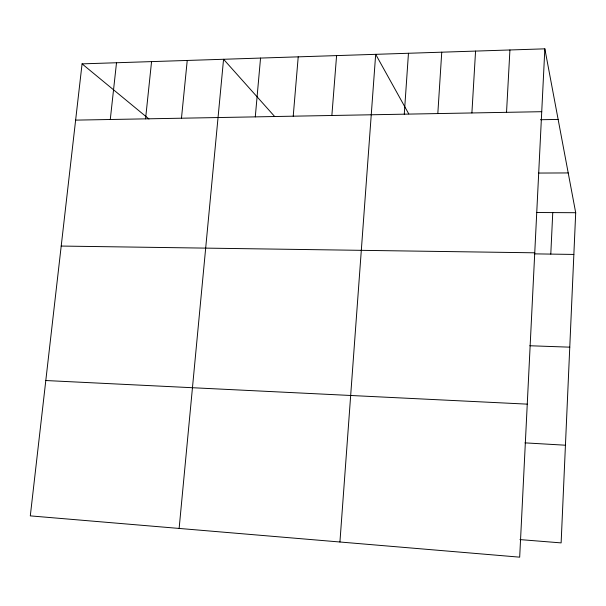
<?xml version="1.0" encoding="UTF-8"?>
<svg xmlns="http://www.w3.org/2000/svg" width="606" height="606" viewBox="0 0 606 606"><rect width="100%" height="100%" fill="white"/><g stroke="black" fill="none" stroke-linecap="round" stroke-linejoin="round"><path stroke-width="0.91" d="M544.847 48.836L519.683 557.164L30.3 515.88L82.075 63.865L544.847 48.836L575.7 212.714L561.126 542.893L519.94 539.59M550.793 254.096L552.755 212.6M506.533 112.33L509.926 49.972M471.9 112.951L475.566 51.086M437.82 113.572L441.751 52.184M404.27 114.178L408.459 53.267M339.928 541.999L375.682 54.328L408.747 113.875M331.868 115.488L336.588 55.601M293.221 116.185L298.22 56.843M255.285 116.875L260.55 58.07M179.134 528.44L223.561 59.267L274.692 116.541M181.474 118.208L187.239 60.448M145.561 118.859L151.561 61.607M110.284 119.496L116.511 62.744M75.629 120.124L541.734 111.693M540.454 119.723L558.134 119.435M538.689 173.058L568.208 172.937M536.666 212.517L575.7 212.714M61.206 246.059L534.75 252.808M534.356 253.861L573.859 254.437M529.803 345.746L569.769 347.17M45.806 380.53L527.258 404.141M524.993 442.865L565.443 445.213M82.075 63.865L148.962 118.996"/></g></svg>
